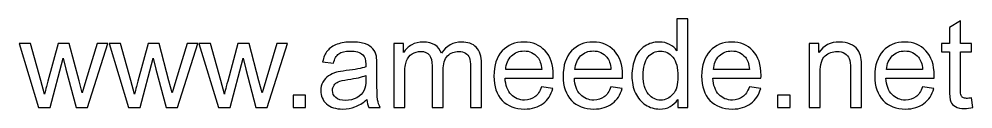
# Model space of a CAD drawing. Header units: inches. Extents: x 37.6 to 85.3, y -40.2 to -18.7.
# Drawn here: x 78.23 to 85.34, y -40.2 to -39.52 of the extents above; entities that cross this region are included whole.
import ezdxf

# ---------------------------------------------------------------- set-up
doc = ezdxf.new("R2010")
doc.units = ezdxf.units.IN
doc.header["$MEASUREMENT"] = 0
doc.layers.add('Layer 1', color=7, linetype='Continuous')

msp = doc.modelspace()

# ---------------------------------------------------------------- linework, layer by layer
at = {"layer": 'Layer 1', "color": 250}
for points, knots in [([(83.1377, -40.185), (83.1377, -40.185), (83.1377, -40.1239), (83.1377, -40.1239), (83.1377, -40.1239), (83.1073, -40.1714), (83.0624, -40.1952), (83.0032, -40.1952), (83.0032, -40.1952), (82.9649, -40.1952), (82.9296, -40.1847), (82.8977, -40.1635), (82.8977, -40.1635), (82.8655, -40.1425), (82.8406, -40.113), (82.8228, -40.0753), (82.8228, -40.0753), (82.8052, -40.0374), (82.7964, -39.9939), (82.7964, -39.9448), (82.7964, -39.9448), (82.7964, -39.8969), (82.8044, -39.8534), (82.8204, -39.8143), (82.8204, -39.8143), (82.8364, -39.7754), (82.8604, -39.7454), (82.8924, -39.7247), (82.8924, -39.7247), (82.9242, -39.7038), (82.9601, -39.6934), (82.9995, -39.6934), (82.9995, -39.6934), (83.0286, -39.6934), (83.0544, -39.6996), (83.077, -39.7118), (83.077, -39.7118), (83.0995, -39.724), (83.1179, -39.7401), (83.1322, -39.7597), (83.1322, -39.7597), (83.1322, -39.7597), (83.1322, -39.5209), (83.1322, -39.5209), (83.1322, -39.5209), (83.1322, -39.5209), (83.2138, -39.5209), (83.2138, -39.5209), (83.2138, -39.5209), (83.2138, -39.5209), (83.2138, -40.185), (83.2138, -40.185), (83.2138, -40.185), (83.2138, -40.185), (83.1377, -40.185), (83.1377, -40.185)], [0, 0, 0, 0, 0.066667, 0.066667, 0.066667, 0.066667, 0.133333, 0.133333, 0.133333, 0.133333, 0.2, 0.2, 0.2, 0.2, 0.266667, 0.266667, 0.266667, 0.266667, 0.333333, 0.333333, 0.333333, 0.333333, 0.4, 0.4, 0.4, 0.4, 0.466667, 0.466667, 0.466667, 0.466667, 0.533333, 0.533333, 0.533333, 0.533333, 0.6, 0.6, 0.6, 0.6, 0.666667, 0.666667, 0.666667, 0.666667, 0.733333, 0.733333, 0.733333, 0.733333, 0.8, 0.8, 0.8, 0.8, 0.866667, 0.866667, 0.866667, 0.866667, 1, 1, 1, 1]), ([(85.3253, -40.1122), (85.3253, -40.1122), (85.3364, -40.1842), (85.3364, -40.1842), (85.3364, -40.1842), (85.3135, -40.189), (85.2929, -40.1915), (85.275, -40.1915), (85.275, -40.1915), (85.2455, -40.1915), (85.2226, -40.1869), (85.2062, -40.1774), (85.2062, -40.1774), (85.19, -40.168), (85.1786, -40.1558), (85.1719, -40.1405), (85.1719, -40.1405), (85.1653, -40.1252), (85.162, -40.093), (85.162, -40.044), (85.162, -40.044), (85.162, -40.044), (85.162, -39.7667), (85.162, -39.7667), (85.162, -39.7667), (85.162, -39.7667), (85.1017, -39.7667), (85.1017, -39.7667), (85.1017, -39.7667), (85.1017, -39.7667), (85.1017, -39.7036), (85.1017, -39.7036), (85.1017, -39.7036), (85.1017, -39.7036), (85.162, -39.7036), (85.162, -39.7036), (85.162, -39.7036), (85.162, -39.7036), (85.162, -39.5846), (85.162, -39.5846), (85.162, -39.5846), (85.162, -39.5846), (85.2436, -39.5356), (85.2436, -39.5356), (85.2436, -39.5356), (85.2436, -39.5356), (85.2436, -39.7036), (85.2436, -39.7036), (85.2436, -39.7036), (85.2436, -39.7036), (85.3253, -39.7036), (85.3253, -39.7036), (85.3253, -39.7036), (85.3253, -39.7036), (85.3253, -39.7667), (85.3253, -39.7667), (85.3253, -39.7667), (85.3253, -39.7667), (85.2436, -39.7667), (85.2436, -39.7667), (85.2436, -39.7667), (85.2436, -39.7667), (85.2436, -40.0487), (85.2436, -40.0487), (85.2436, -40.0487), (85.2436, -40.072), (85.245, -40.087), (85.248, -40.0936), (85.248, -40.0936), (85.2507, -40.1003), (85.2554, -40.1056), (85.2619, -40.1096), (85.2619, -40.1096), (85.2684, -40.1134), (85.2776, -40.1154), (85.2897, -40.1154), (85.2897, -40.1154), (85.2987, -40.1154), (85.3106, -40.1144), (85.3253, -40.1122)], [0, 0, 0, 0, 0.047619, 0.047619, 0.047619, 0.047619, 0.095238, 0.095238, 0.095238, 0.095238, 0.142857, 0.142857, 0.142857, 0.142857, 0.190476, 0.190476, 0.190476, 0.190476, 0.238095, 0.238095, 0.238095, 0.238095, 0.285714, 0.285714, 0.285714, 0.285714, 0.333333, 0.333333, 0.333333, 0.333333, 0.380952, 0.380952, 0.380952, 0.380952, 0.428571, 0.428571, 0.428571, 0.428571, 0.47619, 0.47619, 0.47619, 0.47619, 0.52381, 0.52381, 0.52381, 0.52381, 0.571429, 0.571429, 0.571429, 0.571429, 0.619048, 0.619048, 0.619048, 0.619048, 0.666667, 0.666667, 0.666667, 0.666667, 0.714286, 0.714286, 0.714286, 0.714286, 0.761905, 0.761905, 0.761905, 0.761905, 0.809524, 0.809524, 0.809524, 0.809524, 0.857143, 0.857143, 0.857143, 0.857143, 0.904762, 0.904762, 0.904762, 0.904762, 1, 1, 1, 1]), ([(78.3774, -40.185), (78.3774, -40.185), (78.232, -39.7036), (78.232, -39.7036), (78.232, -39.7036), (78.232, -39.7036), (78.3173, -39.7036), (78.3173, -39.7036), (78.3173, -39.7036), (78.3173, -39.7036), (78.3941, -39.9814), (78.3941, -39.9814), (78.3941, -39.9814), (78.3941, -39.9814), (78.4213, -40.0848), (78.4213, -40.0848), (78.4213, -40.0848), (78.4224, -40.0797), (78.4308, -40.0467), (78.4462, -39.9856), (78.4462, -39.9856), (78.4462, -39.9856), (78.5224, -39.7036), (78.5224, -39.7036), (78.5224, -39.7036), (78.5224, -39.7036), (78.6061, -39.7036), (78.6061, -39.7036), (78.6061, -39.7036), (78.6061, -39.7036), (78.6786, -39.9831), (78.6786, -39.9831), (78.6786, -39.9831), (78.6786, -39.9831), (78.7022, -40.0748), (78.7022, -40.0748), (78.7022, -40.0748), (78.7022, -40.0748), (78.7299, -39.9819), (78.7299, -39.9819), (78.7299, -39.9819), (78.7299, -39.9819), (78.8131, -39.7036), (78.8131, -39.7036), (78.8131, -39.7036), (78.8131, -39.7036), (78.8924, -39.7036), (78.8924, -39.7036), (78.8924, -39.7036), (78.8924, -39.7036), (78.7413, -40.185), (78.7413, -40.185), (78.7413, -40.185), (78.7413, -40.185), (78.6569, -40.185), (78.6569, -40.185), (78.6569, -40.185), (78.6569, -40.185), (78.5806, -39.897), (78.5806, -39.897), (78.5806, -39.897), (78.5806, -39.897), (78.5612, -39.8146), (78.5612, -39.8146), (78.5612, -39.8146), (78.5612, -39.8146), (78.4639, -40.185), (78.4639, -40.185), (78.4639, -40.185), (78.4639, -40.185), (78.3774, -40.185), (78.3774, -40.185)], [0, 0, 0, 0, 0.052632, 0.052632, 0.052632, 0.052632, 0.105263, 0.105263, 0.105263, 0.105263, 0.157895, 0.157895, 0.157895, 0.157895, 0.210526, 0.210526, 0.210526, 0.210526, 0.263158, 0.263158, 0.263158, 0.263158, 0.315789, 0.315789, 0.315789, 0.315789, 0.368421, 0.368421, 0.368421, 0.368421, 0.421053, 0.421053, 0.421053, 0.421053, 0.473684, 0.473684, 0.473684, 0.473684, 0.526316, 0.526316, 0.526316, 0.526316, 0.578947, 0.578947, 0.578947, 0.578947, 0.631579, 0.631579, 0.631579, 0.631579, 0.684211, 0.684211, 0.684211, 0.684211, 0.736842, 0.736842, 0.736842, 0.736842, 0.789474, 0.789474, 0.789474, 0.789474, 0.842105, 0.842105, 0.842105, 0.842105, 0.894737, 0.894737, 0.894737, 0.894737, 1, 1, 1, 1]), ([(79.0473, -40.185), (79.0473, -40.185), (78.9018, -39.7036), (78.9018, -39.7036), (78.9018, -39.7036), (78.9018, -39.7036), (78.9871, -39.7036), (78.9871, -39.7036), (78.9871, -39.7036), (78.9871, -39.7036), (79.0639, -39.9814), (79.0639, -39.9814), (79.0639, -39.9814), (79.0639, -39.9814), (79.0912, -40.0848), (79.0912, -40.0848), (79.0912, -40.0848), (79.0922, -40.0797), (79.1006, -40.0467), (79.116, -39.9856), (79.116, -39.9856), (79.116, -39.9856), (79.1923, -39.7036), (79.1923, -39.7036), (79.1923, -39.7036), (79.1923, -39.7036), (79.2759, -39.7036), (79.2759, -39.7036), (79.2759, -39.7036), (79.2759, -39.7036), (79.3484, -39.9831), (79.3484, -39.9831), (79.3484, -39.9831), (79.3484, -39.9831), (79.372, -40.0748), (79.372, -40.0748), (79.372, -40.0748), (79.372, -40.0748), (79.3997, -39.9819), (79.3997, -39.9819), (79.3997, -39.9819), (79.3997, -39.9819), (79.4829, -39.7036), (79.4829, -39.7036), (79.4829, -39.7036), (79.4829, -39.7036), (79.5622, -39.7036), (79.5622, -39.7036), (79.5622, -39.7036), (79.5622, -39.7036), (79.4111, -40.185), (79.4111, -40.185), (79.4111, -40.185), (79.4111, -40.185), (79.3267, -40.185), (79.3267, -40.185), (79.3267, -40.185), (79.3267, -40.185), (79.2504, -39.897), (79.2504, -39.897), (79.2504, -39.897), (79.2504, -39.897), (79.2311, -39.8146), (79.2311, -39.8146), (79.2311, -39.8146), (79.2311, -39.8146), (79.1337, -40.185), (79.1337, -40.185), (79.1337, -40.185), (79.1337, -40.185), (79.0473, -40.185), (79.0473, -40.185)], [0, 0, 0, 0, 0.052632, 0.052632, 0.052632, 0.052632, 0.105263, 0.105263, 0.105263, 0.105263, 0.157895, 0.157895, 0.157895, 0.157895, 0.210526, 0.210526, 0.210526, 0.210526, 0.263158, 0.263158, 0.263158, 0.263158, 0.315789, 0.315789, 0.315789, 0.315789, 0.368421, 0.368421, 0.368421, 0.368421, 0.421053, 0.421053, 0.421053, 0.421053, 0.473684, 0.473684, 0.473684, 0.473684, 0.526316, 0.526316, 0.526316, 0.526316, 0.578947, 0.578947, 0.578947, 0.578947, 0.631579, 0.631579, 0.631579, 0.631579, 0.684211, 0.684211, 0.684211, 0.684211, 0.736842, 0.736842, 0.736842, 0.736842, 0.789474, 0.789474, 0.789474, 0.789474, 0.842105, 0.842105, 0.842105, 0.842105, 0.894737, 0.894737, 0.894737, 0.894737, 1, 1, 1, 1]), ([(79.7171, -40.185), (79.7171, -40.185), (79.5716, -39.7036), (79.5716, -39.7036), (79.5716, -39.7036), (79.5716, -39.7036), (79.6569, -39.7036), (79.6569, -39.7036), (79.6569, -39.7036), (79.6569, -39.7036), (79.7338, -39.9814), (79.7338, -39.9814), (79.7338, -39.9814), (79.7338, -39.9814), (79.761, -40.0848), (79.761, -40.0848), (79.761, -40.0848), (79.7621, -40.0797), (79.7704, -40.0467), (79.7859, -39.9856), (79.7859, -39.9856), (79.7859, -39.9856), (79.8621, -39.7036), (79.8621, -39.7036), (79.8621, -39.7036), (79.8621, -39.7036), (79.9457, -39.7036), (79.9457, -39.7036), (79.9457, -39.7036), (79.9457, -39.7036), (80.0182, -39.9831), (80.0182, -39.9831), (80.0182, -39.9831), (80.0182, -39.9831), (80.0419, -40.0748), (80.0419, -40.0748), (80.0419, -40.0748), (80.0419, -40.0748), (80.0695, -39.9819), (80.0695, -39.9819), (80.0695, -39.9819), (80.0695, -39.9819), (80.1527, -39.7036), (80.1527, -39.7036), (80.1527, -39.7036), (80.1527, -39.7036), (80.232, -39.7036), (80.232, -39.7036), (80.232, -39.7036), (80.232, -39.7036), (80.081, -40.185), (80.081, -40.185), (80.081, -40.185), (80.081, -40.185), (79.9966, -40.185), (79.9966, -40.185), (79.9966, -40.185), (79.9966, -40.185), (79.9202, -39.897), (79.9202, -39.897), (79.9202, -39.897), (79.9202, -39.897), (79.9009, -39.8146), (79.9009, -39.8146), (79.9009, -39.8146), (79.9009, -39.8146), (79.8035, -40.185), (79.8035, -40.185), (79.8035, -40.185), (79.8035, -40.185), (79.7171, -40.185), (79.7171, -40.185)], [0, 0, 0, 0, 0.052632, 0.052632, 0.052632, 0.052632, 0.105263, 0.105263, 0.105263, 0.105263, 0.157895, 0.157895, 0.157895, 0.157895, 0.210526, 0.210526, 0.210526, 0.210526, 0.263158, 0.263158, 0.263158, 0.263158, 0.315789, 0.315789, 0.315789, 0.315789, 0.368421, 0.368421, 0.368421, 0.368421, 0.421053, 0.421053, 0.421053, 0.421053, 0.473684, 0.473684, 0.473684, 0.473684, 0.526316, 0.526316, 0.526316, 0.526316, 0.578947, 0.578947, 0.578947, 0.578947, 0.631579, 0.631579, 0.631579, 0.631579, 0.684211, 0.684211, 0.684211, 0.684211, 0.736842, 0.736842, 0.736842, 0.736842, 0.789474, 0.789474, 0.789474, 0.789474, 0.842105, 0.842105, 0.842105, 0.842105, 0.894737, 0.894737, 0.894737, 0.894737, 1, 1, 1, 1]), ([(80.8213, -40.1247), (80.791, -40.1505), (80.7618, -40.1686), (80.7338, -40.1793), (80.7338, -40.1793), (80.7058, -40.19), (80.6758, -40.1952), (80.6436, -40.1952), (80.6436, -40.1952), (80.5908, -40.1952), (80.5501, -40.1824), (80.5217, -40.1566), (80.5217, -40.1566), (80.4932, -40.1309), (80.479, -40.098), (80.479, -40.0579), (80.479, -40.0579), (80.479, -40.0344), (80.4844, -40.013), (80.4951, -39.9935), (80.4951, -39.9935), (80.5059, -39.974), (80.52, -39.9585), (80.5373, -39.9468), (80.5373, -39.9468), (80.5548, -39.935), (80.5742, -39.9261), (80.596, -39.9201), (80.596, -39.9201), (80.6121, -39.9159), (80.6364, -39.9119), (80.6687, -39.9078), (80.6687, -39.9078), (80.7345, -39.9001), (80.7832, -39.8907), (80.8143, -39.8799), (80.8143, -39.8799), (80.8146, -39.8687), (80.8148, -39.8616), (80.8148, -39.8587), (80.8148, -39.8587), (80.8148, -39.8256), (80.807, -39.8023), (80.7916, -39.7887), (80.7916, -39.7887), (80.7707, -39.7703), (80.7396, -39.7611), (80.6985, -39.7611), (80.6985, -39.7611), (80.66, -39.7611), (80.6316, -39.7679), (80.6134, -39.7814), (80.6134, -39.7814), (80.595, -39.7948), (80.5815, -39.8186), (80.5727, -39.853), (80.5727, -39.853), (80.5727, -39.853), (80.4929, -39.8418), (80.4929, -39.8418), (80.4929, -39.8418), (80.5002, -39.8077), (80.5121, -39.78), (80.5288, -39.759), (80.5288, -39.759), (80.5455, -39.7379), (80.5696, -39.7219), (80.6011, -39.7104), (80.6011, -39.7104), (80.6325, -39.6991), (80.6692, -39.6934), (80.7106, -39.6934), (80.7106, -39.6934), (80.7517, -39.6934), (80.7852, -39.6982), (80.8111, -39.708), (80.8111, -39.708), (80.8367, -39.7177), (80.8557, -39.7298), (80.8678, -39.7444), (80.8678, -39.7444), (80.8799, -39.7591), (80.8884, -39.7777), (80.8933, -39.8001), (80.8933, -39.8001), (80.8959, -39.814), (80.8973, -39.839), (80.8973, -39.8751), (80.8973, -39.8751), (80.8973, -39.8751), (80.8973, -39.9833), (80.8973, -39.9833), (80.8973, -39.9833), (80.8973, -40.0589), (80.899, -40.1066), (80.9024, -40.1269), (80.9024, -40.1269), (80.9057, -40.1471), (80.9125, -40.1665), (80.9224, -40.185), (80.9224, -40.185), (80.9224, -40.185), (80.837, -40.185), (80.837, -40.185), (80.837, -40.185), (80.8288, -40.1679), (80.8236, -40.1478), (80.8213, -40.1247)], [0, 0, 0, 0, 0.035714, 0.035714, 0.035714, 0.035714, 0.071429, 0.071429, 0.071429, 0.071429, 0.107143, 0.107143, 0.107143, 0.107143, 0.142857, 0.142857, 0.142857, 0.142857, 0.178571, 0.178571, 0.178571, 0.178571, 0.214286, 0.214286, 0.214286, 0.214286, 0.25, 0.25, 0.25, 0.25, 0.285714, 0.285714, 0.285714, 0.285714, 0.321429, 0.321429, 0.321429, 0.321429, 0.357143, 0.357143, 0.357143, 0.357143, 0.392857, 0.392857, 0.392857, 0.392857, 0.428571, 0.428571, 0.428571, 0.428571, 0.464286, 0.464286, 0.464286, 0.464286, 0.5, 0.5, 0.5, 0.5, 0.535714, 0.535714, 0.535714, 0.535714, 0.571429, 0.571429, 0.571429, 0.571429, 0.607143, 0.607143, 0.607143, 0.607143, 0.642857, 0.642857, 0.642857, 0.642857, 0.678571, 0.678571, 0.678571, 0.678571, 0.714286, 0.714286, 0.714286, 0.714286, 0.75, 0.75, 0.75, 0.75, 0.785714, 0.785714, 0.785714, 0.785714, 0.821429, 0.821429, 0.821429, 0.821429, 0.857143, 0.857143, 0.857143, 0.857143, 0.892857, 0.892857, 0.892857, 0.892857, 0.928571, 0.928571, 0.928571, 0.928571, 1, 1, 1, 1]), ([(81.0227, -40.185), (81.0227, -40.185), (81.0227, -39.7036), (81.0227, -39.7036), (81.0227, -39.7036), (81.0227, -39.7036), (81.096, -39.7036), (81.096, -39.7036), (81.096, -39.7036), (81.096, -39.7036), (81.096, -39.7716), (81.096, -39.7716), (81.096, -39.7716), (81.111, -39.7482), (81.1311, -39.7291), (81.1561, -39.7149), (81.1561, -39.7149), (81.1811, -39.7005), (81.2096, -39.6934), (81.2416, -39.6934), (81.2416, -39.6934), (81.2771, -39.6934), (81.3064, -39.7009), (81.3291, -39.7155), (81.3291, -39.7155), (81.3518, -39.7304), (81.3679, -39.7509), (81.3772, -39.7775), (81.3772, -39.7775), (81.4155, -39.7214), (81.4651, -39.6934), (81.5263, -39.6934), (81.5263, -39.6934), (81.5742, -39.6934), (81.6112, -39.7066), (81.6369, -39.733), (81.6369, -39.733), (81.6627, -39.7594), (81.6757, -39.8001), (81.6757, -39.855), (81.6757, -39.855), (81.6757, -39.855), (81.6757, -40.185), (81.6757, -40.185), (81.6757, -40.185), (81.6757, -40.185), (81.594, -40.185), (81.594, -40.185), (81.594, -40.185), (81.594, -40.185), (81.594, -39.882), (81.594, -39.882), (81.594, -39.882), (81.594, -39.8496), (81.5913, -39.8261), (81.586, -39.8117), (81.586, -39.8117), (81.5807, -39.7973), (81.5712, -39.7859), (81.5571, -39.7771), (81.5571, -39.7771), (81.5432, -39.7682), (81.5268, -39.7639), (81.5081, -39.7639), (81.5081, -39.7639), (81.4741, -39.7639), (81.4459, -39.7752), (81.4235, -39.7976), (81.4235, -39.7976), (81.4011, -39.8202), (81.39, -39.8562), (81.39, -39.9057), (81.39, -39.9057), (81.39, -39.9057), (81.39, -40.185), (81.39, -40.185), (81.39, -40.185), (81.39, -40.185), (81.3084, -40.185), (81.3084, -40.185), (81.3084, -40.185), (81.3084, -40.185), (81.3084, -39.8726), (81.3084, -39.8726), (81.3084, -39.8726), (81.3084, -39.8364), (81.3017, -39.8092), (81.2884, -39.7911), (81.2884, -39.7911), (81.2751, -39.773), (81.2533, -39.7639), (81.2232, -39.7639), (81.2232, -39.7639), (81.2003, -39.7639), (81.1791, -39.7699), (81.1597, -39.782), (81.1597, -39.782), (81.1402, -39.7941), (81.1261, -39.8117), (81.1173, -39.835), (81.1173, -39.835), (81.1086, -39.8582), (81.1043, -39.8918), (81.1043, -39.9355), (81.1043, -39.9355), (81.1043, -39.9355), (81.1043, -40.185), (81.1043, -40.185), (81.1043, -40.185), (81.1043, -40.185), (81.0227, -40.185), (81.0227, -40.185)], [0, 0, 0, 0, 0.034483, 0.034483, 0.034483, 0.034483, 0.068966, 0.068966, 0.068966, 0.068966, 0.103448, 0.103448, 0.103448, 0.103448, 0.137931, 0.137931, 0.137931, 0.137931, 0.172414, 0.172414, 0.172414, 0.172414, 0.206897, 0.206897, 0.206897, 0.206897, 0.241379, 0.241379, 0.241379, 0.241379, 0.275862, 0.275862, 0.275862, 0.275862, 0.310345, 0.310345, 0.310345, 0.310345, 0.344828, 0.344828, 0.344828, 0.344828, 0.37931, 0.37931, 0.37931, 0.37931, 0.413793, 0.413793, 0.413793, 0.413793, 0.448276, 0.448276, 0.448276, 0.448276, 0.482759, 0.482759, 0.482759, 0.482759, 0.517241, 0.517241, 0.517241, 0.517241, 0.551724, 0.551724, 0.551724, 0.551724, 0.586207, 0.586207, 0.586207, 0.586207, 0.62069, 0.62069, 0.62069, 0.62069, 0.655172, 0.655172, 0.655172, 0.655172, 0.689655, 0.689655, 0.689655, 0.689655, 0.724138, 0.724138, 0.724138, 0.724138, 0.758621, 0.758621, 0.758621, 0.758621, 0.793103, 0.793103, 0.793103, 0.793103, 0.827586, 0.827586, 0.827586, 0.827586, 0.862069, 0.862069, 0.862069, 0.862069, 0.896552, 0.896552, 0.896552, 0.896552, 0.931034, 0.931034, 0.931034, 0.931034, 1, 1, 1, 1]), ([(82.1236, -40.0292), (82.1236, -40.0292), (82.208, -40.0403), (82.208, -40.0403), (82.208, -40.0403), (82.1949, -40.0893), (82.1703, -40.1275), (82.1345, -40.1546), (82.1345, -40.1546), (82.0986, -40.1816), (82.0528, -40.1952), (81.997, -40.1952), (81.997, -40.1952), (81.9269, -40.1952), (81.8712, -40.1736), (81.8301, -40.1303), (81.8301, -40.1303), (81.789, -40.0872), (81.7684, -40.0264), (81.7684, -39.9483), (81.7684, -39.9483), (81.7684, -39.8676), (81.7891, -39.8049), (81.8307, -39.7604), (81.8307, -39.7604), (81.8723, -39.7157), (81.9262, -39.6934), (81.9926, -39.6934), (81.9926, -39.6934), (82.0567, -39.6934), (82.1091, -39.7152), (82.1498, -39.759), (82.1498, -39.759), (82.1904, -39.8027), (82.2108, -39.8642), (82.2108, -39.9435), (82.2108, -39.9435), (82.2108, -39.9483), (82.2107, -39.9556), (82.2104, -39.9652), (82.2104, -39.9652), (82.2104, -39.9652), (81.8519, -39.9652), (81.8519, -39.9652), (81.8519, -39.9652), (81.855, -40.0179), (81.8698, -40.0584), (81.8967, -40.0864), (81.8967, -40.0864), (81.9235, -40.1144), (81.957, -40.1284), (81.997, -40.1284), (81.997, -40.1284), (82.0269, -40.1284), (82.0524, -40.1205), (82.0734, -40.1048), (82.0734, -40.1048), (82.0946, -40.089), (82.1113, -40.0638), (82.1236, -40.0292)], [0, 0, 0, 0, 0.0625, 0.0625, 0.0625, 0.0625, 0.125, 0.125, 0.125, 0.125, 0.1875, 0.1875, 0.1875, 0.1875, 0.25, 0.25, 0.25, 0.25, 0.3125, 0.3125, 0.3125, 0.3125, 0.375, 0.375, 0.375, 0.375, 0.4375, 0.4375, 0.4375, 0.4375, 0.5, 0.5, 0.5, 0.5, 0.5625, 0.5625, 0.5625, 0.5625, 0.625, 0.625, 0.625, 0.625, 0.6875, 0.6875, 0.6875, 0.6875, 0.75, 0.75, 0.75, 0.75, 0.8125, 0.8125, 0.8125, 0.8125, 0.875, 0.875, 0.875, 0.875, 1, 1, 1, 1]), ([(82.6395, -40.0292), (82.6395, -40.0292), (82.7239, -40.0403), (82.7239, -40.0403), (82.7239, -40.0403), (82.7108, -40.0893), (82.6862, -40.1275), (82.6503, -40.1546), (82.6503, -40.1546), (82.6145, -40.1816), (82.5687, -40.1952), (82.5129, -40.1952), (82.5129, -40.1952), (82.4427, -40.1952), (82.3871, -40.1736), (82.3459, -40.1303), (82.3459, -40.1303), (82.3048, -40.0872), (82.2843, -40.0264), (82.2843, -39.9483), (82.2843, -39.9483), (82.2843, -39.8676), (82.305, -39.8049), (82.3466, -39.7604), (82.3466, -39.7604), (82.3881, -39.7157), (82.4421, -39.6934), (82.5084, -39.6934), (82.5084, -39.6934), (82.5726, -39.6934), (82.625, -39.7152), (82.6656, -39.759), (82.6656, -39.759), (82.7063, -39.8027), (82.7267, -39.8642), (82.7267, -39.9435), (82.7267, -39.9435), (82.7267, -39.9483), (82.7265, -39.9556), (82.7262, -39.9652), (82.7262, -39.9652), (82.7262, -39.9652), (82.3677, -39.9652), (82.3677, -39.9652), (82.3677, -39.9652), (82.3708, -40.0179), (82.3857, -40.0584), (82.4126, -40.0864), (82.4126, -40.0864), (82.4393, -40.1144), (82.4729, -40.1284), (82.5129, -40.1284), (82.5129, -40.1284), (82.5427, -40.1284), (82.5682, -40.1205), (82.5893, -40.1048), (82.5893, -40.1048), (82.6104, -40.089), (82.6271, -40.0638), (82.6395, -40.0292)], [0, 0, 0, 0, 0.0625, 0.0625, 0.0625, 0.0625, 0.125, 0.125, 0.125, 0.125, 0.1875, 0.1875, 0.1875, 0.1875, 0.25, 0.25, 0.25, 0.25, 0.3125, 0.3125, 0.3125, 0.3125, 0.375, 0.375, 0.375, 0.375, 0.4375, 0.4375, 0.4375, 0.4375, 0.5, 0.5, 0.5, 0.5, 0.5625, 0.5625, 0.5625, 0.5625, 0.625, 0.625, 0.625, 0.625, 0.6875, 0.6875, 0.6875, 0.6875, 0.75, 0.75, 0.75, 0.75, 0.8125, 0.8125, 0.8125, 0.8125, 0.875, 0.875, 0.875, 0.875, 1, 1, 1, 1]), ([(83.6712, -40.0292), (83.6712, -40.0292), (83.7556, -40.0403), (83.7556, -40.0403), (83.7556, -40.0403), (83.7425, -40.0893), (83.7179, -40.1275), (83.682, -40.1546), (83.682, -40.1546), (83.6462, -40.1816), (83.6004, -40.1952), (83.5446, -40.1952), (83.5446, -40.1952), (83.4744, -40.1952), (83.4188, -40.1736), (83.3776, -40.1303), (83.3776, -40.1303), (83.3365, -40.0872), (83.316, -40.0264), (83.316, -39.9483), (83.316, -39.9483), (83.316, -39.8676), (83.3367, -39.8049), (83.3783, -39.7604), (83.3783, -39.7604), (83.4198, -39.7157), (83.4738, -39.6934), (83.5401, -39.6934), (83.5401, -39.6934), (83.6043, -39.6934), (83.6567, -39.7152), (83.6973, -39.759), (83.6973, -39.759), (83.738, -39.8027), (83.7584, -39.8642), (83.7584, -39.9435), (83.7584, -39.9435), (83.7584, -39.9483), (83.7582, -39.9556), (83.7579, -39.9652), (83.7579, -39.9652), (83.7579, -39.9652), (83.3994, -39.9652), (83.3994, -39.9652), (83.3994, -39.9652), (83.4025, -40.0179), (83.4174, -40.0584), (83.4443, -40.0864), (83.4443, -40.0864), (83.471, -40.1144), (83.5046, -40.1284), (83.5446, -40.1284), (83.5446, -40.1284), (83.5744, -40.1284), (83.5999, -40.1205), (83.621, -40.1048), (83.621, -40.1048), (83.6421, -40.089), (83.6588, -40.0638), (83.6712, -40.0292)], [0, 0, 0, 0, 0.0625, 0.0625, 0.0625, 0.0625, 0.125, 0.125, 0.125, 0.125, 0.1875, 0.1875, 0.1875, 0.1875, 0.25, 0.25, 0.25, 0.25, 0.3125, 0.3125, 0.3125, 0.3125, 0.375, 0.375, 0.375, 0.375, 0.4375, 0.4375, 0.4375, 0.4375, 0.5, 0.5, 0.5, 0.5, 0.5625, 0.5625, 0.5625, 0.5625, 0.625, 0.625, 0.625, 0.625, 0.6875, 0.6875, 0.6875, 0.6875, 0.75, 0.75, 0.75, 0.75, 0.8125, 0.8125, 0.8125, 0.8125, 0.875, 0.875, 0.875, 0.875, 1, 1, 1, 1]), ([(84.1164, -40.185), (84.1164, -40.185), (84.1164, -39.7036), (84.1164, -39.7036), (84.1164, -39.7036), (84.1164, -39.7036), (84.1897, -39.7036), (84.1897, -39.7036), (84.1897, -39.7036), (84.1897, -39.7036), (84.1897, -39.772), (84.1897, -39.772), (84.1897, -39.772), (84.2249, -39.7196), (84.2759, -39.6934), (84.3426, -39.6934), (84.3426, -39.6934), (84.3716, -39.6934), (84.3982, -39.6987), (84.4225, -39.709), (84.4225, -39.709), (84.4467, -39.7194), (84.465, -39.7332), (84.477, -39.75), (84.477, -39.75), (84.4891, -39.7669), (84.4976, -39.787), (84.5024, -39.8101), (84.5024, -39.8101), (84.5053, -39.8253), (84.5069, -39.8517), (84.5069, -39.8894), (84.5069, -39.8894), (84.5069, -39.8894), (84.5069, -40.185), (84.5069, -40.185), (84.5069, -40.185), (84.5069, -40.185), (84.4253, -40.185), (84.4253, -40.185), (84.4253, -40.185), (84.4253, -40.185), (84.4253, -39.8925), (84.4253, -39.8925), (84.4253, -39.8925), (84.4253, -39.8593), (84.4222, -39.8344), (84.4158, -39.818), (84.4158, -39.818), (84.4095, -39.8016), (84.3982, -39.7885), (84.3821, -39.7786), (84.3821, -39.7786), (84.3661, -39.7689), (84.347, -39.7639), (84.3254, -39.7639), (84.3254, -39.7639), (84.2908, -39.7639), (84.2609, -39.7749), (84.2357, -39.797), (84.2357, -39.797), (84.2105, -39.819), (84.198, -39.8608), (84.198, -39.9224), (84.198, -39.9224), (84.198, -39.9224), (84.198, -40.185), (84.198, -40.185), (84.198, -40.185), (84.198, -40.185), (84.1164, -40.185), (84.1164, -40.185)], [0, 0, 0, 0, 0.052632, 0.052632, 0.052632, 0.052632, 0.105263, 0.105263, 0.105263, 0.105263, 0.157895, 0.157895, 0.157895, 0.157895, 0.210526, 0.210526, 0.210526, 0.210526, 0.263158, 0.263158, 0.263158, 0.263158, 0.315789, 0.315789, 0.315789, 0.315789, 0.368421, 0.368421, 0.368421, 0.368421, 0.421053, 0.421053, 0.421053, 0.421053, 0.473684, 0.473684, 0.473684, 0.473684, 0.526316, 0.526316, 0.526316, 0.526316, 0.578947, 0.578947, 0.578947, 0.578947, 0.631579, 0.631579, 0.631579, 0.631579, 0.684211, 0.684211, 0.684211, 0.684211, 0.736842, 0.736842, 0.736842, 0.736842, 0.789474, 0.789474, 0.789474, 0.789474, 0.842105, 0.842105, 0.842105, 0.842105, 0.894737, 0.894737, 0.894737, 0.894737, 1, 1, 1, 1]), ([(84.9606, -40.0292), (84.9606, -40.0292), (85.045, -40.0403), (85.045, -40.0403), (85.045, -40.0403), (85.0319, -40.0893), (85.0073, -40.1275), (84.9714, -40.1546), (84.9714, -40.1546), (84.9355, -40.1816), (84.8898, -40.1952), (84.834, -40.1952), (84.834, -40.1952), (84.7638, -40.1952), (84.7082, -40.1736), (84.667, -40.1303), (84.667, -40.1303), (84.6259, -40.0872), (84.6054, -40.0264), (84.6054, -39.9483), (84.6054, -39.9483), (84.6054, -39.8676), (84.6261, -39.8049), (84.6676, -39.7604), (84.6676, -39.7604), (84.7092, -39.7157), (84.7632, -39.6934), (84.8295, -39.6934), (84.8295, -39.6934), (84.8937, -39.6934), (84.9461, -39.7152), (84.9867, -39.759), (84.9867, -39.759), (85.0274, -39.8027), (85.0478, -39.8642), (85.0478, -39.9435), (85.0478, -39.9435), (85.0478, -39.9483), (85.0476, -39.9556), (85.0473, -39.9652), (85.0473, -39.9652), (85.0473, -39.9652), (84.6888, -39.9652), (84.6888, -39.9652), (84.6888, -39.9652), (84.6919, -40.0179), (84.7068, -40.0584), (84.7337, -40.0864), (84.7337, -40.0864), (84.7604, -40.1144), (84.7939, -40.1284), (84.834, -40.1284), (84.834, -40.1284), (84.8638, -40.1284), (84.8893, -40.1205), (84.9104, -40.1048), (84.9104, -40.1048), (84.9315, -40.089), (84.9482, -40.0638), (84.9606, -40.0292)], [0, 0, 0, 0, 0.0625, 0.0625, 0.0625, 0.0625, 0.125, 0.125, 0.125, 0.125, 0.1875, 0.1875, 0.1875, 0.1875, 0.25, 0.25, 0.25, 0.25, 0.3125, 0.3125, 0.3125, 0.3125, 0.375, 0.375, 0.375, 0.375, 0.4375, 0.4375, 0.4375, 0.4375, 0.5, 0.5, 0.5, 0.5, 0.5625, 0.5625, 0.5625, 0.5625, 0.625, 0.625, 0.625, 0.625, 0.6875, 0.6875, 0.6875, 0.6875, 0.75, 0.75, 0.75, 0.75, 0.8125, 0.8125, 0.8125, 0.8125, 0.875, 0.875, 0.875, 0.875, 1, 1, 1, 1]), ([(81.8565, -39.8984), (81.8565, -39.8984), (82.1246, -39.8984), (82.1246, -39.8984), (82.1246, -39.8984), (82.121, -39.8579), (82.1107, -39.8276), (82.0938, -39.8074), (82.0938, -39.8074), (82.068, -39.776), (82.0343, -39.7602), (81.993, -39.7602), (81.993, -39.7602), (81.9556, -39.7602), (81.9242, -39.7727), (81.8987, -39.7978), (81.8987, -39.7978), (81.8734, -39.8228), (81.8593, -39.8564), (81.8565, -39.8984)], [0, 0, 0, 0, 0.166667, 0.166667, 0.166667, 0.166667, 0.333333, 0.333333, 0.333333, 0.333333, 0.5, 0.5, 0.5, 0.5, 0.666667, 0.666667, 0.666667, 0.666667, 1, 1, 1, 1]), ([(82.3724, -39.8984), (82.3724, -39.8984), (82.6404, -39.8984), (82.6404, -39.8984), (82.6404, -39.8984), (82.6369, -39.8579), (82.6265, -39.8276), (82.6097, -39.8074), (82.6097, -39.8074), (82.5838, -39.776), (82.5501, -39.7602), (82.5089, -39.7602), (82.5089, -39.7602), (82.4715, -39.7602), (82.4401, -39.7727), (82.4146, -39.7978), (82.4146, -39.7978), (82.3892, -39.8228), (82.3752, -39.8564), (82.3724, -39.8984)], [0, 0, 0, 0, 0.166667, 0.166667, 0.166667, 0.166667, 0.333333, 0.333333, 0.333333, 0.333333, 0.5, 0.5, 0.5, 0.5, 0.666667, 0.666667, 0.666667, 0.666667, 1, 1, 1, 1]), ([(82.8799, -39.9449), (82.8799, -40.0065), (82.8929, -40.0524), (82.919, -40.0828), (82.919, -40.0828), (82.945, -40.1133), (82.9757, -40.1284), (83.0111, -40.1284), (83.0111, -40.1284), (83.0468, -40.1284), (83.0771, -40.1139), (83.1022, -40.0848), (83.1022, -40.0848), (83.1271, -40.0558), (83.1396, -40.0114), (83.1396, -39.9517), (83.1396, -39.9517), (83.1396, -39.8862), (83.1269, -39.838), (83.1014, -39.8072), (83.1014, -39.8072), (83.076, -39.7764), (83.0447, -39.7611), (83.0074, -39.7611), (83.0074, -39.7611), (82.9711, -39.7611), (82.9408, -39.7758), (82.9164, -39.8053), (82.9164, -39.8053), (82.8921, -39.8349), (82.8799, -39.8814), (82.8799, -39.9449)], [0, 0, 0, 0, 0.111111, 0.111111, 0.111111, 0.111111, 0.222222, 0.222222, 0.222222, 0.222222, 0.333333, 0.333333, 0.333333, 0.333333, 0.444444, 0.444444, 0.444444, 0.444444, 0.555556, 0.555556, 0.555556, 0.555556, 0.666667, 0.666667, 0.666667, 0.666667, 0.777778, 0.777778, 0.777778, 0.777778, 1, 1, 1, 1]), ([(83.4041, -39.8984), (83.4041, -39.8984), (83.6721, -39.8984), (83.6721, -39.8984), (83.6721, -39.8984), (83.6686, -39.8579), (83.6582, -39.8276), (83.6414, -39.8074), (83.6414, -39.8074), (83.6155, -39.776), (83.5818, -39.7602), (83.5406, -39.7602), (83.5406, -39.7602), (83.5032, -39.7602), (83.4718, -39.7727), (83.4463, -39.7978), (83.4463, -39.7978), (83.4209, -39.8228), (83.4069, -39.8564), (83.4041, -39.8984)], [0, 0, 0, 0, 0.166667, 0.166667, 0.166667, 0.166667, 0.333333, 0.333333, 0.333333, 0.333333, 0.5, 0.5, 0.5, 0.5, 0.666667, 0.666667, 0.666667, 0.666667, 1, 1, 1, 1]), ([(84.6935, -39.8984), (84.6935, -39.8984), (84.9615, -39.8984), (84.9615, -39.8984), (84.9615, -39.8984), (84.958, -39.8579), (84.9476, -39.8276), (84.9308, -39.8074), (84.9308, -39.8074), (84.9049, -39.776), (84.8712, -39.7602), (84.83, -39.7602), (84.83, -39.7602), (84.7926, -39.7602), (84.7612, -39.7727), (84.7357, -39.7978), (84.7357, -39.7978), (84.7103, -39.8228), (84.6962, -39.8564), (84.6935, -39.8984)], [0, 0, 0, 0, 0.166667, 0.166667, 0.166667, 0.166667, 0.333333, 0.333333, 0.333333, 0.333333, 0.5, 0.5, 0.5, 0.5, 0.666667, 0.666667, 0.666667, 0.666667, 1, 1, 1, 1]), ([(80.8148, -39.9439), (80.7851, -39.9559), (80.7406, -39.9661), (80.6812, -39.9745), (80.6812, -39.9745), (80.6475, -39.9793), (80.6237, -39.9847), (80.6098, -39.9907), (80.6098, -39.9907), (80.5959, -39.9967), (80.5852, -40.0055), (80.5776, -40.017), (80.5776, -40.017), (80.5701, -40.0286), (80.5662, -40.0414), (80.5662, -40.0556), (80.5662, -40.0556), (80.5662, -40.0771), (80.5744, -40.0952), (80.5909, -40.1096), (80.5909, -40.1096), (80.6075, -40.1239), (80.6316, -40.1312), (80.6633, -40.1312), (80.6633, -40.1312), (80.6947, -40.1312), (80.7226, -40.1244), (80.7472, -40.1107), (80.7472, -40.1107), (80.7716, -40.0971), (80.7897, -40.0783), (80.8012, -40.0547), (80.8012, -40.0547), (80.81, -40.0363), (80.8143, -40.0092), (80.8143, -39.9735), (80.8143, -39.9735), (80.8143, -39.9735), (80.8148, -39.9439), (80.8148, -39.9439)], [0, 0, 0, 0, 0.090909, 0.090909, 0.090909, 0.090909, 0.181818, 0.181818, 0.181818, 0.181818, 0.272727, 0.272727, 0.272727, 0.272727, 0.363636, 0.363636, 0.363636, 0.363636, 0.454545, 0.454545, 0.454545, 0.454545, 0.545455, 0.545455, 0.545455, 0.545455, 0.636364, 0.636364, 0.636364, 0.636364, 0.727273, 0.727273, 0.727273, 0.727273, 0.818182, 0.818182, 0.818182, 0.818182, 1, 1, 1, 1]), ([(80.2723, -40.185), (80.2723, -40.185), (80.2723, -40.0923), (80.2723, -40.0923), (80.2723, -40.0923), (80.2723, -40.0923), (80.3651, -40.0923), (80.3651, -40.0923), (80.3651, -40.0923), (80.3651, -40.0923), (80.3651, -40.185), (80.3651, -40.185), (80.3651, -40.185), (80.3651, -40.185), (80.2723, -40.185), (80.2723, -40.185)], [0, 0, 0, 0, 0.2, 0.2, 0.2, 0.2, 0.4, 0.4, 0.4, 0.4, 0.6, 0.6, 0.6, 0.6, 1, 1, 1, 1]), ([(83.8819, -40.185), (83.8819, -40.185), (83.8819, -40.0923), (83.8819, -40.0923), (83.8819, -40.0923), (83.8819, -40.0923), (83.9746, -40.0923), (83.9746, -40.0923), (83.9746, -40.0923), (83.9746, -40.0923), (83.9746, -40.185), (83.9746, -40.185), (83.9746, -40.185), (83.9746, -40.185), (83.8819, -40.185), (83.8819, -40.185)], [0, 0, 0, 0, 0.2, 0.2, 0.2, 0.2, 0.4, 0.4, 0.4, 0.4, 0.6, 0.6, 0.6, 0.6, 1, 1, 1, 1])]:
    msp.add_open_spline(points, degree=3, knots=knots, dxfattribs=at)

doc.saveas('drawing.dxf')
